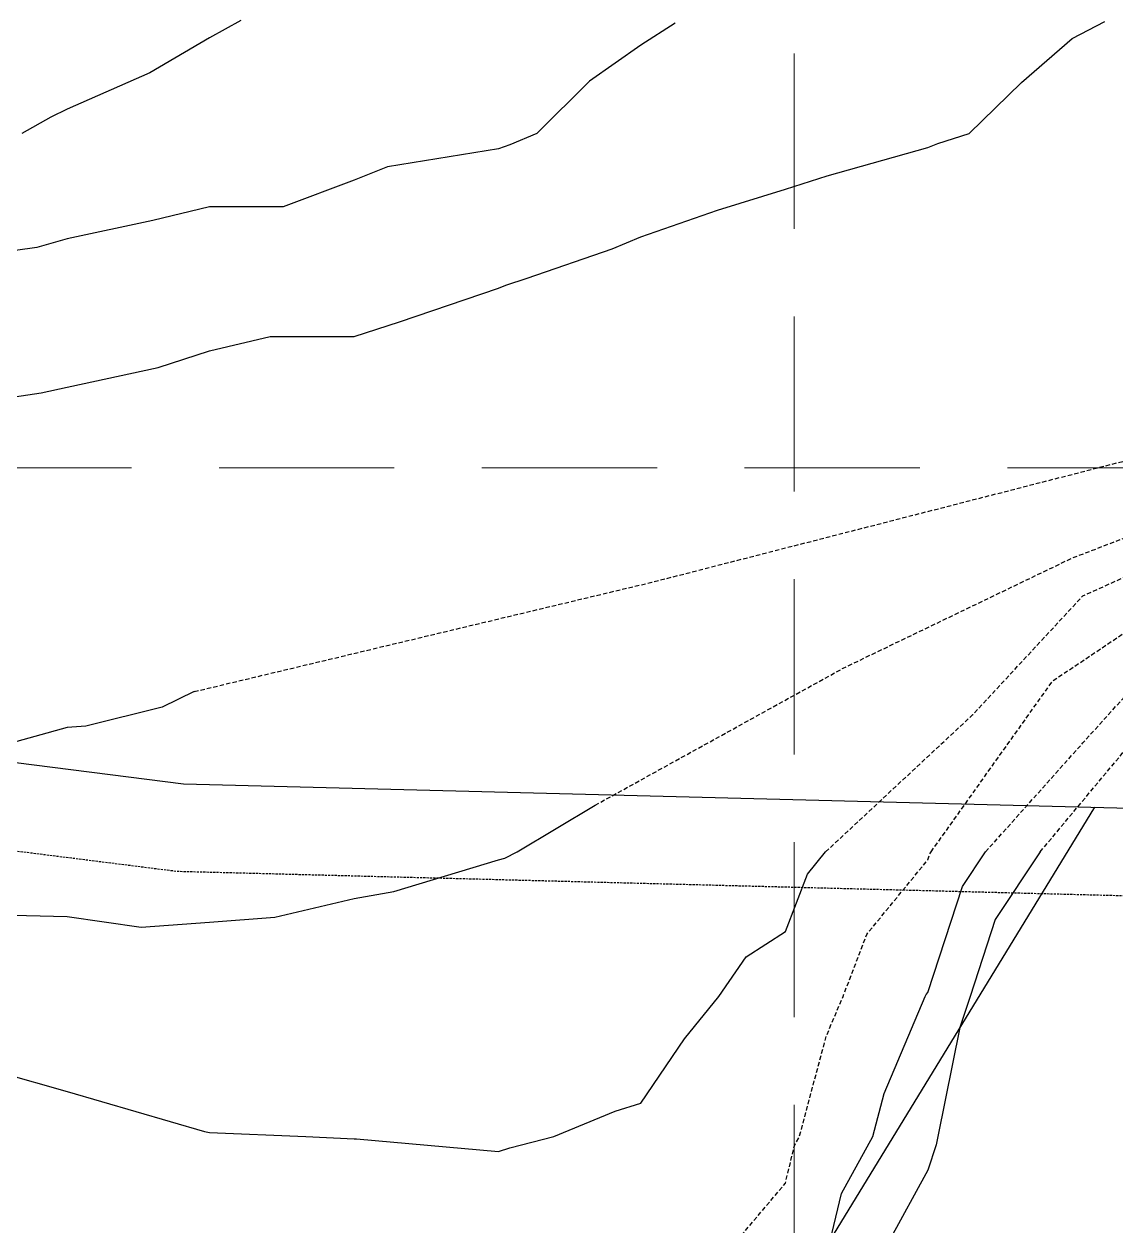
# Model space of a CAD drawing. Header units: inches. Extents: x 8135 to 11700, y -938 to 4760.
# Drawn here: x 10096.5 to 10221.2, y 4047.2 to 4184.4 of the extents above; entities that cross this region are included whole.
import ezdxf

# ---------------------------------------------------------------- set-up
doc = ezdxf.new("R2010")
doc.units = ezdxf.units.IN
doc.header["$MEASUREMENT"] = 0
doc.linetypes.add('DASHED', pattern=[0.75, 0.5, -0.25])
doc.linetypes.add('HIDDEN', pattern=[0.375, 0.25, -0.125])
for name, color, linetype in [('ADJ', 11, 'Continuous'), ('EC', 35, 'DASHED'), ('ESMT', 7, 'HIDDEN'), ('GRID', 254, 'HIDDEN')]:
    doc.layers.add(name, color=color, linetype=linetype)

msp = doc.modelspace()

# ---------------------------------------------------------------- linework, layer by layer
at = {"layer": 'ADJ', "ltscale": 100}
for p, q in [((9915.29, 4122.83), (10114.71, 4097.69)), ((10114.71, 4097.69), (10296.83, 4093))]:
    msp.add_line(p, q, dxfattribs=at)
at = {"layer": 'ADJ'}
msp.add_line((10057.34, 3830.94), (10218.74, 4095.01), dxfattribs=at)
at = {"layer": 'EC', "color": 35, "flags": 128}
for points, elevation in [([(10115.91, 4108.2), (10168.17, 4120.69), (10241.64, 4139.54), (10264.44, 4149.7), (10270.56, 4158.75), (10274.03, 4200.96)], 559), ([(10161.68, 4095.23), (10190, 4110.87), (10216.17, 4123.46), (10237.76, 4131.71), (10270.23, 4140.33)], 558), ([(10188.01, 4089.91), (10204.82, 4105.58), (10217.37, 4119.13), (10238.41, 4128.64), (10259.26, 4133.3), (10270.71, 4135.89)], 557), ([(10200.05, 4089.91), (10213.93, 4109.42), (10228.7, 4119.34), (10249.95, 4126.62), (10270.39, 4131.32)], 556), ([(10206.27, 4089.91), (10217.37, 4102.34), (10226.88, 4112.86), (10243.33, 4119.15), (10269.89, 4126.74)], 555), ([(10212.5, 4089.91), (10226.27, 4106.41), (10239.63, 4114.68), (10256.83, 4119.13), (10269.77, 4122.24)], 554), ([(10054.51, 4007.88), (10054.53, 4007.91), (10060.19, 4016.4), (10068.67, 4022.76), (10069.53, 4023.54), (10070.63, 4024.41), (10075.87, 4033.6), (10084.92, 4040.91), (10098.17, 4044.16), (10101.42, 4043.35), (10107.83, 4040.91), (10117.67, 4036.57), (10125.53, 4033.05), (10134.17, 4030.27), (10144.03, 4031.06), (10150.67, 4031.06), (10158.8, 4032.66), (10166.92, 4035.99), (10169.97, 4037.86), (10171.85, 4040.91), (10178.31, 4046.03), (10183.42, 4052.1), (10184.45, 4056.37), (10185.02, 4057.41), (10188.07, 4068.84), (10190, 4073.41), (10192.7, 4080.49), (10199.67, 4089), (10199.9, 4089.69), (10200.05, 4089.91)], 556)]:
    msp.add_lwpolyline(points, dxfattribs=dict(at, elevation=elevation))
at = {"layer": 'EC', "color": 35, "linetype": 'Continuous', "flags": 128}
for points, elevation in [([(10084.92, 4140.29), (10098.44, 4142.31), (10101.42, 4142.95), (10111.79, 4145.2), (10117.67, 4147.11), (10124.58, 4148.72), (10134.17, 4148.72), (10139.34, 4150.4), (10150.67, 4154.26), (10151.49, 4154.6), (10153.92, 4155.41), (10163.65, 4158.73), (10166.92, 4160.12), (10175.67, 4163.16), (10183.42, 4165.54), (10188.19, 4167.07), (10199.67, 4170.32), (10200.82, 4170.76), (10204.39, 4171.91), (10210.36, 4177.72), (10216.17, 4182.77), (10219.87, 4184.71)], 560), ([(10121.26, 4184.82), (10117.67, 4182.82), (10110.86, 4178.83), (10101.42, 4174.7), (10099.57, 4173.76), (10096.24, 4171.91)], 562), ([(10170.84, 4184.49), (10166.92, 4182.01), (10161.05, 4177.87), (10155.03, 4171.91), (10151.96, 4170.6), (10150.67, 4170.17), (10137.99, 4168.09), (10134.17, 4166.6), (10126.06, 4163.52), (10117.67, 4163.52), (10111.2, 4161.99), (10101.42, 4159.87), (10097.96, 4158.88), (10084.92, 4157.08)], 561), ([(10115.91, 4108.2), (10112.26, 4106.41), (10103.53, 4104.27), (10101.42, 4104.12), (10090.3, 4101.03)], 559), ([(10092.08, 4082.75), (10101.42, 4082.53), (10109.88, 4081.32), (10117.67, 4081.9), (10125.13, 4082.45), (10134.17, 4084.6), (10138.72, 4085.37), (10150.67, 4088.98), (10151.39, 4089.18), (10152.79, 4089.91), (10161.68, 4095.23)], 558), ([(10093.92, 4064.68), (10101.42, 4062.54), (10117.08, 4057.99), (10117.67, 4057.89), (10128.67, 4057.41), (10134.17, 4057.14), (10134.44, 4057.14), (10150.67, 4055.69), (10151.94, 4056.13), (10156.99, 4057.41), (10163.99, 4060.3), (10166.92, 4061.24), (10171.9, 4068.58), (10175.81, 4073.41), (10178.92, 4077.91), (10183.42, 4080.8), (10185.93, 4087.37), (10188.01, 4089.91)], 557), ([(10187.44, 4040.91), (10189.83, 4050.91), (10193.39, 4057.41), (10194.7, 4062.31), (10199.39, 4073.41), (10199.47, 4073.62), (10199.67, 4073.86), (10203.64, 4085.94), (10206.27, 4089.91)], 555), ([(10212.5, 4089.91), (10207.38, 4082.2), (10204.5, 4073.41), (10203.32, 4069.87), (10200.8, 4057.41), (10200.61, 4056.47), (10199.67, 4053.59), (10195.21, 4045.44)], 554)]:
    msp.add_lwpolyline(points, dxfattribs=dict(at, elevation=elevation))
at = {"layer": 'ESMT'}
msp.add_line((9914.54, 4112.85), (10113.96, 4087.7), dxfattribs=at)
msp.add_lwpolyline([(10113.96, 4087.7), (10557.36, 4076.28)], dxfattribs=at)
at = {"layer": 'GRID', "color": 252, "linetype": 'HIDDEN', "lineweight": 0, "ltscale": 80}
for p, q in [((10184.4, -488.97), (10184.4, 4667.09)), ((8228.76, 4133.74), (11606.69, 4133.74))]:
    msp.add_line(p, q, dxfattribs=at)

doc.saveas('drawing.dxf')
